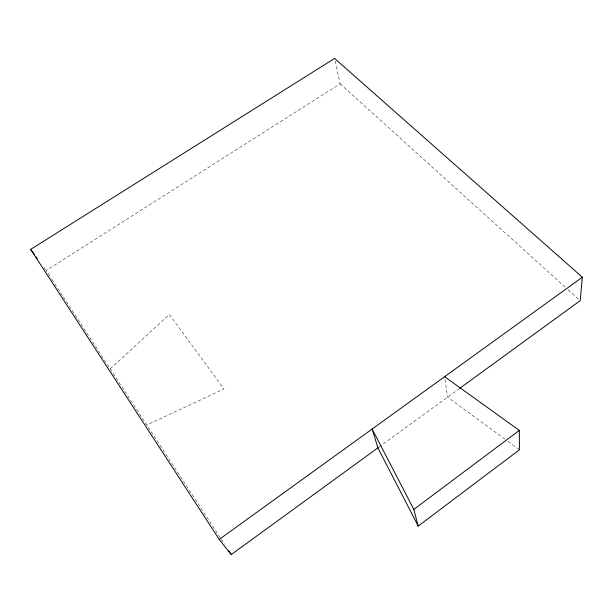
<?xml version="1.0" encoding="UTF-8"?>
<svg xmlns="http://www.w3.org/2000/svg" width="613" height="613" viewBox="0 0 613 613"><rect width="100%" height="100%" fill="white"/><g stroke="black" fill="none" stroke-linecap="round" stroke-linejoin="round"><path stroke-width="0.46" stroke-dasharray="3.06 2.3" d="M110.233 368.903L169.364 314.5L224.067 388.979L146.791 425.001M379.026 447.046L458.716 389.056M335.181 61.147L340.115 83.805L46.113 270.532L51.339 278.555M504.913 439.161L447.567 397.17L444.892 378.535M507.97 441.406L519.441 449.804M340.115 83.805L565.27 287.198M568.113 289.765L578.772 299.389M43.906 267.513L45.561 269.774M51.867 279.359L62.848 296.209M63.369 297.014L220.787 538.528M221.308 539.325L224.45 544.145"/><path stroke-width="0.92" d="M378.252 447.605L231.247 554.573L219.247 539.432L30.65 249.391L334.583 58.427L582.35 277.222L580.189 300.669L459.489 388.496M418.204 526.084L413.806 509.418L372.137 429.023L377.899 447.865L418.204 526.084L519.441 449.804L519.303 430.433L444.624 376.673M413.806 509.418L519.303 430.433M219.247 539.432L582.35 277.222M30.65 249.391L34.512 254.671M36.175 256.939L37.278 258.448M228.634 550.558L231.247 554.573"/></g></svg>
